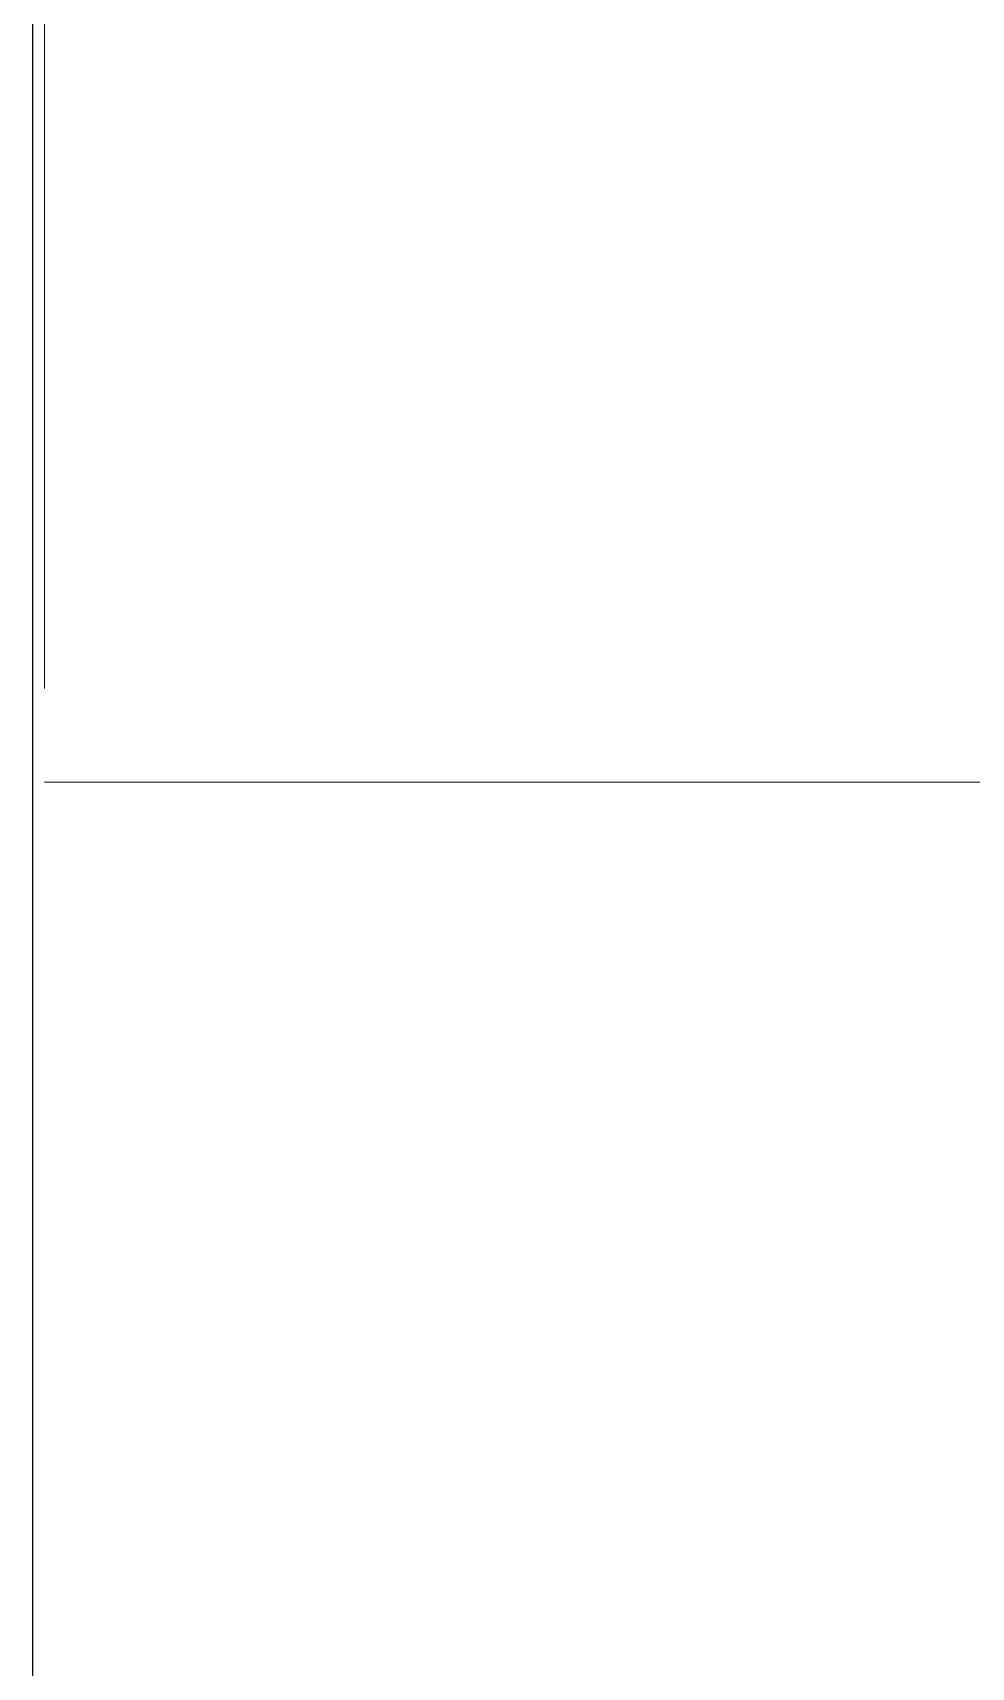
# Model space of a CAD drawing. Header units: inches. Extents: x 542828 to 543045, y 9574173 to 9574200.
# Drawn here: x 542832.28018 to 542832.30489, y 9574189.46032 to 9574189.50336 of the extents above; entities that cross this region are included whole.
import ezdxf

# ---------------------------------------------------------------- set-up
doc = ezdxf.new("R2010")
doc.units = ezdxf.units.IN
doc.header["$MEASUREMENT"] = 0
doc.layers.add('I-ARQ', color=8, linetype='Continuous')

msp = doc.modelspace()

# ---------------------------------------------------------------- linework, layer by layer
at = {"layer": 'I-ARQ'}
msp.add_line((542832.280178, 9574188.793813), (542832.280178, 9574190.003813), dxfattribs=at)
at = {"layer": 'I-ARQ', "lineweight": 5}
for points in [[(542832.280491, 9574189.524001), (542832.280491, 9574189.524001), (542832.280491, 9574189.486096), (542832.280491, 9574189.486096)], [(542832.280178, 9574189.503813), (542832.280178, 9574189.503813), (542832.280178, 9574189.485028), (542832.280178, 9574189.485028)], [(542832.280178, 9574189.488073), (542832.280178, 9574189.488073), (542832.280178, 9574189.496336), (542832.280178, 9574189.496336)], [(542832.280491, 9574189.486096), (542832.280491, 9574189.486096), (542832.280491, 9574189.483626), (542832.280491, 9574189.483626)], [(542832.280178, 9574189.485028), (542832.280178, 9574189.485028), (542832.280491, 9574189.485028), (542832.280491, 9574189.485028)], [(542832.314202, 9574189.483626), (542832.314202, 9574189.483626), (542832.280491, 9574189.483626), (542832.280491, 9574189.483626)]]:
    msp.add_open_spline(points, degree=3, dxfattribs=at)

doc.saveas('drawing.dxf')
